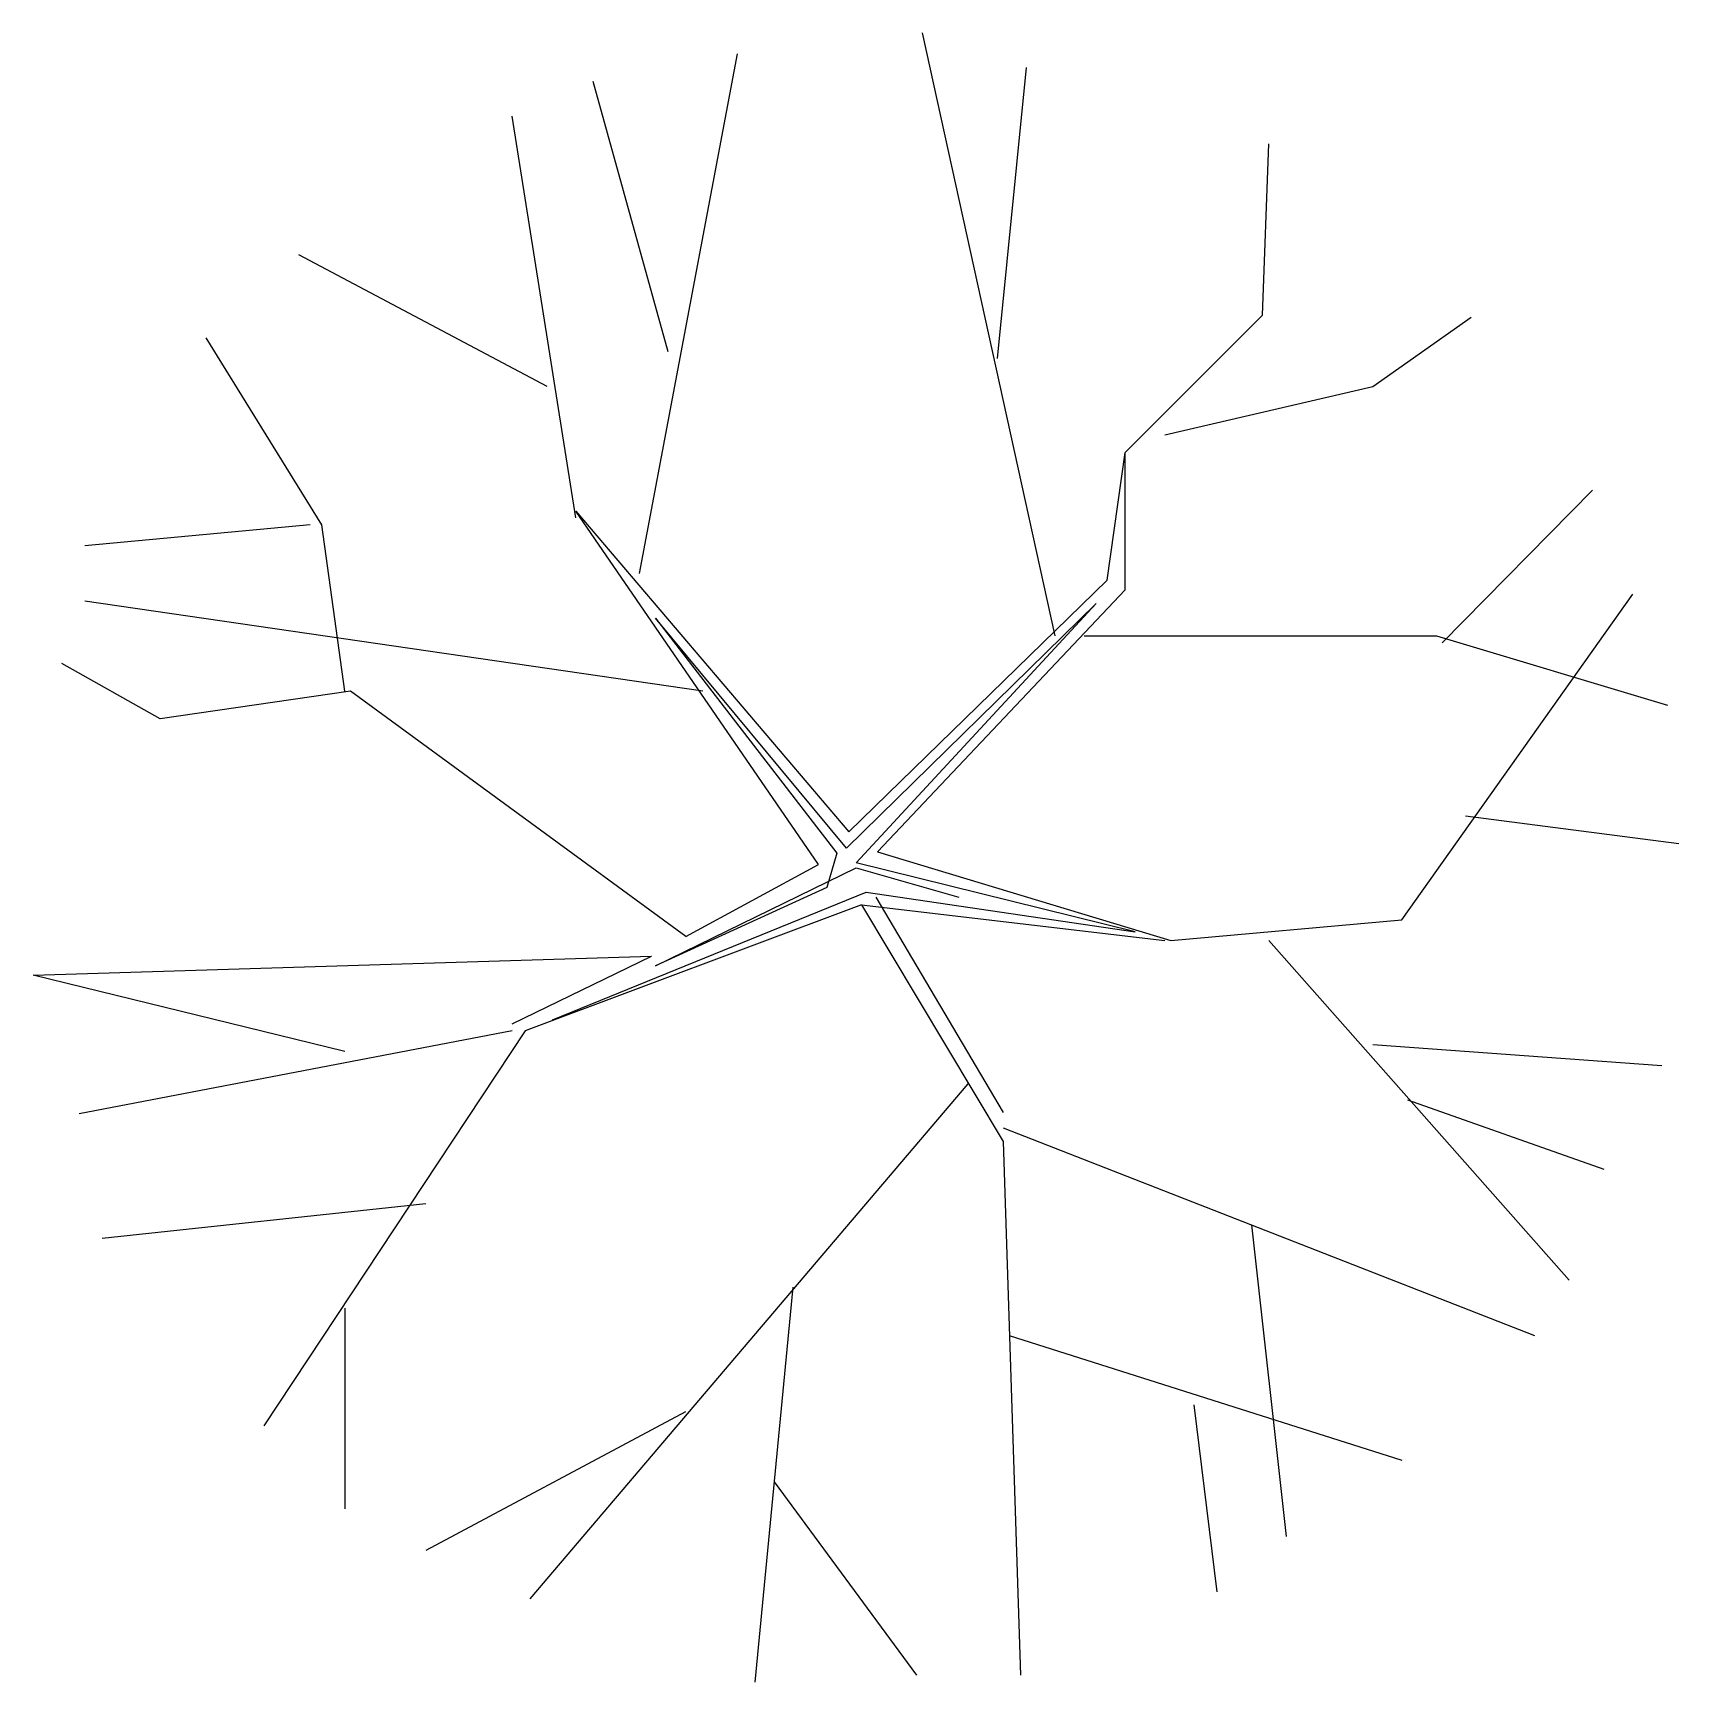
# Model space of a CAD drawing. Header units: millimetres. Extents: x 293.38 to 296.36, y 2596.91 to 2599.9.
import ezdxf

# ---------------------------------------------------------------- set-up
doc = ezdxf.new("R2010")
doc.units = ezdxf.units.MM
doc.header["$LTSCALE"] = 10
doc.layers.add('Vegetais', color=94, linetype='Continuous')

msp = doc.modelspace()

# ---------------------------------------------------------------- linework, layer by layer
at = {"layer": 'Vegetais'}
for p, q in [((295.2305, 2598.8053), (294.9897, 2599.8986)), ((294.4765, 2598.9184), (294.6546, 2599.8609)), ((295.1258, 2599.308), (295.1782, 2599.8358)), ((294.5289, 2599.3206), (294.3928, 2599.8107)), ((294.3613, 2599.019), (294.2461, 2599.7478)), ((295.6062, 2599.3867), (295.618, 2599.6976)), ((294.309, 2599.2577), (293.8587, 2599.4965)), ((295.3571, 2599.1376), (295.6062, 2599.3867)), ((295.8065, 2599.2577), (295.9845, 2599.3834)), ((293.9006, 2599.0064), (293.6911, 2599.3457)), ((295.4295, 2599.1698), (295.8065, 2599.2577)), ((295.3248, 2598.9059), (295.3571, 2599.1376)), ((295.3571, 2598.8884), (295.3571, 2599.1376)), ((295.9322, 2598.7928), (296.2044, 2599.0692)), ((293.8796, 2599.0064), (293.4712, 2598.9687)), ((293.9425, 2598.7048), (293.9006, 2599.0064)), ((295.8589, 2598.2901), (296.2778, 2598.8807)), ((294.5917, 2598.7048), (293.4712, 2598.8682)), ((295.2829, 2598.8053), (295.9217, 2598.8053)), ((295.9217, 2598.8053), (296.3406, 2598.6797)), ((293.6073, 2598.6545), (293.4293, 2598.7551)), ((293.9529, 2598.7048), (293.6073, 2598.6545)), ((294.5605, 2598.2599), (293.9529, 2598.7048)), ((295.9741, 2598.4786), (296.3615, 2598.4283)), ((295.44, 2598.2524), (295.8589, 2598.2901)), ((295.618, 2598.2524), (296.1626, 2597.6366)), ((293.377, 2598.1896), (294.4985, 2598.2241)), ((294.2461, 2598.1016), (294.4985, 2598.2241)), ((293.9425, 2598.0513), (293.377, 2598.1896)), ((294.2461, 2598.089), (293.4607, 2597.9382)), ((294.2695, 2598.0889), (293.7958, 2597.3727)), ((295.8065, 2598.0639), (296.3301, 2598.0262)), ((295.0718, 2597.9926), (294.2776, 2597.0586)), ((295.8693, 2597.9634), (296.2254, 2597.8377)), ((295.1363, 2597.9131), (296.0997, 2597.5361)), ((295.1363, 2597.888), (295.1677, 2596.9203)), ((294.0891, 2597.7749), (293.5026, 2597.712)), ((295.5866, 2597.7372), (295.6494, 2597.1717)), ((294.7548, 2597.6239), (294.686, 2596.9078)), ((293.9425, 2597.5861), (293.9425, 2597.2219)), ((295.1468, 2597.5361), (295.8589, 2597.3099)), ((294.5603, 2597.3979), (294.0891, 2597.1465)), ((295.4819, 2597.4104), (295.5238, 2597.0711)), ((294.7209, 2597.2708), (294.9792, 2596.9203))]:
    msp.add_line(p, q, dxfattribs=at)
at = {"layer": 'Vegetais', "color": 34}
for p, q in [((294.3613, 2599.0315), (294.8562, 2598.4496)), ((294.8012, 2598.3906), (294.3613, 2599.0315)), ((294.8562, 2598.4496), (295.3248, 2598.9059)), ((294.9085, 2598.4137), (295.3571, 2598.8884)), ((295.3048, 2598.8638), (294.852, 2598.42)), ((294.8695, 2598.3934), (295.3048, 2598.8638)), ((294.852, 2598.42), (294.5057, 2598.8371)), ((294.5057, 2598.8371), (294.8345, 2598.4109)), ((294.8345, 2598.4109), (294.8162, 2598.3485)), ((294.9085, 2598.4137), (295.44, 2598.2524)), ((294.5057, 2598.2069), (294.8695, 2598.3843)), ((294.5605, 2598.2599), (294.8012, 2598.3906)), ((295.3756, 2598.2686), (294.8695, 2598.3934)), ((294.8695, 2598.3843), (295.056, 2598.331)), ((294.3192, 2598.1088), (294.8878, 2598.3401)), ((294.8162, 2598.3485), (294.5057, 2598.2069)), ((294.8878, 2598.3401), (295.3756, 2598.2686)), ((294.879, 2598.3172), (294.2695, 2598.0889)), ((294.879, 2598.3172), (295.1363, 2597.888)), ((294.879, 2598.3172), (295.4295, 2598.2524)), ((294.9053, 2598.331), (295.1359, 2597.9406))]:
    msp.add_line(p, q, dxfattribs=at)

doc.saveas('drawing.dxf')
